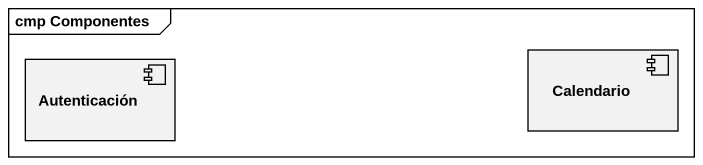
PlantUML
@startuml
mainframe cmp Componentes
component Calendario
component Autenticación
@enduml
